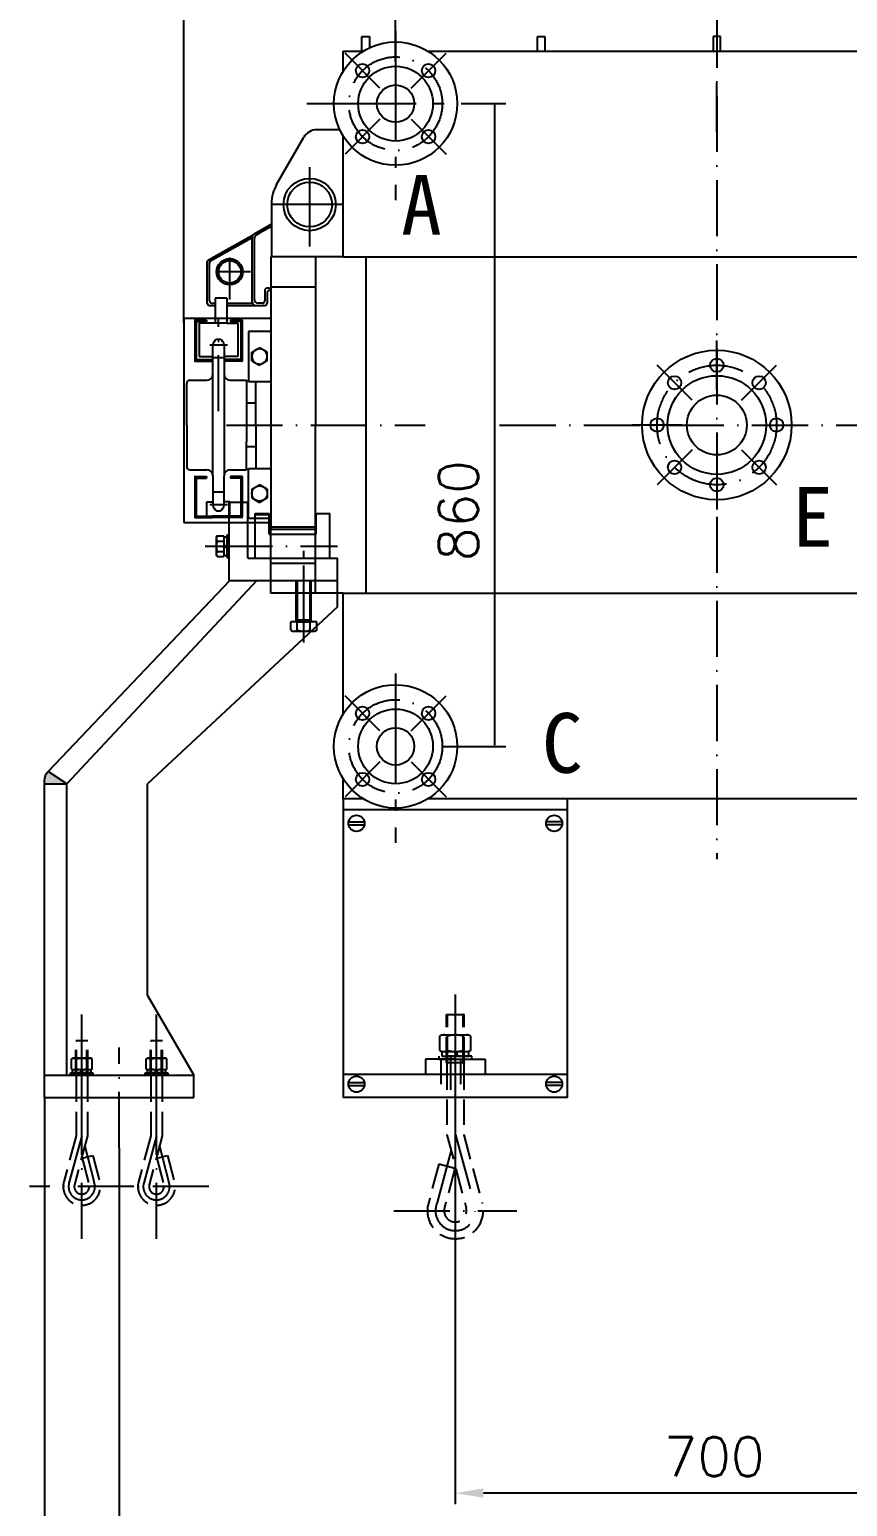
# Model space of a CAD drawing. Extents: x -2176 to 14083, y -1057 to 7853.
# Drawn here: x 7881 to 8976, y 4391 to 6367 of the extents above; entities that cross this region are included whole.
import ezdxf

# ---------------------------------------------------------------- set-up
doc = ezdxf.new("R2010")
doc.units = 0
doc.header["$LTSCALE"] = 15
for name, pattern in [('GEN3A', [3.125, 2.25, -0.875]), ('GEN7', [13.75, 9.75, -1.5, 1, -1.5]), ('GEN7A', [7.5, 5, -1.25, 0, -1.25])]:
    doc.linetypes.add(name, pattern=pattern)
doc.layers.get('0').update_dxf_attribs({"linetype": 'CONTINUOUS'})
doc.layers.get('DEFPOINTS').update_dxf_attribs({"linetype": 'CONTINUOUS'})
for name, color, linetype in [('0N', 7, 'CONTINUOUS'), ('3A', 6, 'GEN3A'), ('3AN', 6, 'GEN3A'), ('4N', 3, 'CONTINUOUS'), ('5', 3, 'CONTINUOUS'), ('7', 4, 'GEN7'), ('7A', 4, 'GEN7A'), ('7AN', 4, 'GEN7A')]:
    doc.layers.add(name, color=color, linetype=linetype)
doc.styles.add('ATTR', font='romans.shx', dxfattribs={"width": 0.8, "height": 0.07})
doc.styles.get("Standard").update_dxf_attribs({"font": 'txt.shx', "bigfont": 'hztxt.shx'})
doc.dimstyles.new('GEN-ISO', dxfattribs={"dimscale": 15, "dimtxt": 3.5, "dimasz": 2.5, "dimexe": 1, "dimexo": 0, "dimgap": 1.5, "dimtad": 1, "dimzin": 9, "dimdsep": 46, "dimtxsty": 'Standard', "dimcen": 0, "dimclrd": 256, "dimclre": 256, "dimclrt": 2, "dimaunit": 1, "dimadec": 0, "dimazin": 0, "dimtp": 0.1, "dimtm": 0.1, "dimtfac": 0.71, "dimtdec": 3, "dimtmove": 0, "dimatfit": 3, "dimfxl": 0, "dimtzin": 0, "dimarcsym": 0})
doc.dimstyles.new('GEN-ISO$4', dxfattribs={"dimscale": 15, "dimtxt": 3.5, "dimasz": 0.1, "dimexe": 1, "dimexo": 0, "dimgap": 1.5, "dimtad": 1, "dimdsep": 46, "dimtxsty": 'Standard', "dimcen": 0, "dimclrd": 256, "dimclre": 256, "dimclrt": 2, "dimaunit": 1, "dimadec": 0, "dimazin": 0, "dimtp": 0.1, "dimtm": 0.1, "dimtfac": 0.71, "dimtdec": 3, "dimtmove": 0, "dimatfit": 0, "dimfxl": 0, "dimtzin": 0, "dimarcsym": 0})

# ---------------------------------------------------------------- blocks, each defined once
blk = doc.blocks.new('*D5')
at = {"linetype": 'ByBlock'}
for p, q in [((8087.9, 5973.8), (8087.9, 6705.6)), ((9514.7, 5979.9), (9514.7, 6705.6)), ((8125.4, 6690.6), (9477.2, 6690.6))]:
    blk.add_line(p, q, dxfattribs=at)
for points in [[(8125.4, 6696.8), (8125.4, 6684.3), (8087.9, 6690.6)], [(9477.2, 6696.8), (9477.2, 6684.3), (9514.7, 6690.6)]]:
    blk.add_solid(points, dxfattribs=at)
at = {"layer": 'DEFPOINTS', "color": 0, "linetype": 'ByBlock'}
for p in [(9514.7, 6690.6), (8087.9, 5973.8), (9514.7, 5979.9)]:
    blk.add_point(p, dxfattribs=at)
at = {"color": 2, "linetype": 'ByBlock', "insert": (8801.3, 6739.3), "char_height": 52.5, "attachment_point": 5}
blk.add_mtext('1430', dxfattribs=at)
blk = doc.blocks.new('*D6')
at = {"linetype": 'ByBlock'}
for p, q in [((8473.1, 6267.6), (8519.1, 6267.6)), ((8504.1, 5409.1), (8504.1, 6266.1)), ((8434.1, 5407.6), (8519.1, 5407.6))]:
    blk.add_line(p, q, dxfattribs=at)
for points in [[(8503.9, 6266.1), (8504.4, 6266.1), (8504.1, 6267.6)], [(8503.9, 5409.1), (8504.4, 5409.1), (8504.1, 5407.6)]]:
    blk.add_solid(points, dxfattribs=at)
at = {"layer": 'DEFPOINTS', "color": 0, "linetype": 'ByBlock'}
for p in [(8473.1, 6267.6), (8504.1, 6267.6), (8434.1, 5407.6)]:
    blk.add_point(p, dxfattribs=at)
at = {"color": 2, "linetype": 'ByBlock', "insert": (8455.4, 5723.1), "char_height": 52.5, "attachment_point": 5, "rotation": 90}
blk.add_mtext('860', dxfattribs=at)
blk = doc.blocks.new('*D7')
at = {"linetype": 'ByBlock'}
for p, q in [((8451.3, 4937.6), (8451.3, 4393.5)), ((9151.3, 4937.6), (9151.3, 4393.5)), ((9113.8, 4408.5), (8488.8, 4408.5))]:
    blk.add_line(p, q, dxfattribs=at)
for points in [[(8488.8, 4414.7), (8488.8, 4402.2), (8451.3, 4408.5)], [(9113.8, 4414.7), (9113.8, 4402.2), (9151.3, 4408.5)]]:
    blk.add_solid(points, dxfattribs=at)
at = {"layer": 'DEFPOINTS', "color": 0, "linetype": 'ByBlock'}
for p in [(8451.3, 4937.6), (9151.3, 4937.6), (8451.3, 4408.5)]:
    blk.add_point(p, dxfattribs=at)
at = {"color": 2, "linetype": 'ByBlock', "insert": (8797.7, 4457.2), "char_height": 52.5, "attachment_point": 5}
blk.add_mtext('700', dxfattribs=at)
blk = doc.blocks.new('*D8')
at = {"linetype": 'ByBlock'}
for p, q in [((8371.3, 6324), (8371.3, 6561.8)), ((9231.3, 6324), (9231.3, 6561.8)), ((8408.8, 6546.8), (9193.8, 6546.8))]:
    blk.add_line(p, q, dxfattribs=at)
for points in [[(8408.8, 6553.1), (8408.8, 6540.6), (8371.3, 6546.8)], [(9193.8, 6553.1), (9193.8, 6540.6), (9231.3, 6546.8)]]:
    blk.add_solid(points, dxfattribs=at)
at = {"layer": 'DEFPOINTS', "color": 0, "linetype": 'ByBlock'}
for p in [(9231.3, 6546.8), (8371.3, 6324), (9231.3, 6324)]:
    blk.add_point(p, dxfattribs=at)
at = {"color": 2, "linetype": 'ByBlock', "insert": (8801.3, 6595.6), "char_height": 52.5, "attachment_point": 5}
blk.add_mtext('860', dxfattribs=at)
blk = doc.blocks.new('HH30T')
at = {"color": 0, "linetype": 'Continuous'}
for p, q in [((-0.91, 0.52), (0, 1.05)), ((-0.91, -0.52), (-0.91, 0.52)), ((0.91, 0.52), (0, 1.05)), ((0.91, -0.52), (0.91, 0.52)), ((-0.91, -0.52), (0, -1.05)), ((0.91, -0.52), (0, -1.05))]:
    blk.add_line(p, q, dxfattribs=at)
blk.add_circle((0, 0), 0.906, dxfattribs=at)
at = {"style": 'ATTR', "width": 0.8, "flags": 9}
blk.add_attdef('ESTCODE', (0, 0), '', height=0.07, dxfattribs=at)
blk = doc.blocks.new('*U50')
at = {"layer": '0N'}
for p, q in [((-8.9, 13.9), (-10, 12)), ((-10, 12), (-10, -12)), ((-8.9, 13.9), (0, 13.9)), ((-8.9, 6.9), (0, 6.9)), ((0, 12.2), (0, 13.9)), ((2, -1.5), (2, 0.1)), ((-8.9, -13.9), (-10, -12)), ((-8.9, -6.9), (0, -6.9)), ((-8.9, -13.9), (0, -13.9)), ((0, -2.2), (0, -0.5)), ((0, -0.5), (0, -2.2)), ((0, -13.9), (0, -12.2))]:
    blk.add_line(p, q, dxfattribs=at)
for centre, radius, start, end in [((-3.9, 10.4), 6.12, 154.4469, 214.4469), ((12.9, 0), 22.9, 162.3875, 197.6125), ((-3.9, -10.4), 6.12, 145.5531, 205.5531)]:
    blk.add_arc(centre, radius, start, end, dxfattribs=at)
blk = doc.blocks.new('*U47')
at = {"layer": '0N'}
for p, q in [((0, 12.2), (0, -0.5)), ((4.1, 12.2), (0, 12.2)), ((4.1, 0.8), (0, -0.5)), ((4.1, -0.8), (0, -2.2)), ((0, -2.2), (0, -12.2)), ((0, -12.2), (4.1, -12.2))]:
    blk.add_line(p, q, dxfattribs=at)
blk = doc.blocks.new('*U45')
at = {"layer": '0N'}
for p, q in [((0, 15), (0, -15)), ((3, 15), (0, 15)), ((3, -15), (3, 15)), ((0, -15), (3, -15))]:
    blk.add_line(p, q, dxfattribs=at)
blk = doc.blocks.new('*U53')
at = {"layer": '0N'}
for p, q in [((-11.2, 17.3), (-12.5, 15)), ((-12.5, 15), (-12.5, -15)), ((-11.2, 17.3), (0, 17.3)), ((-11.2, 8.7), (0, 8.7)), ((0, 10), (0, 17.3)), ((0, 10), (0, 10)), ((0, 10), (0, 10)), ((0, -10), (0, 10)), ((0, 10), (0, -10)), ((0, 10), (0, 10)), ((2.5, 10), (0, 10)), ((2.5, 10), (55.2, 10)), ((2.5, -10), (2.5, 10)), ((-11.2, -17.3), (-12.5, -15)), ((-11.2, -8.7), (0, -8.7)), ((-11.2, -17.3), (0, -17.3)), ((0, -17.3), (0, -10)), ((0, -10), (0, -10)), ((0, -10), (0, -10)), ((0, -10), (0, -10)), ((2.5, -10), (0, -10)), ((2.5, -10), (55.2, -10))]:
    blk.add_line(p, q, dxfattribs=at)
for centre, radius, start, end in [((-4.8, 13), 7.66, 154.4469, 214.4469), ((16.1, 0), 28.6, 162.3875, 197.6125), ((-4.8, -13), 7.66, 145.5531, 205.5531)]:
    blk.add_arc(centre, radius, start, end, dxfattribs=at)
at = {"layer": '4N'}
for p, q in [((2.5, 8.6), (0, 10)), ((2.5, 8.6), (55.2, 8.6)), ((2.5, -8.6), (0, -10)), ((2.5, -8.6), (55.2, -8.6))]:
    blk.add_line(p, q, dxfattribs=at)
at = {"layer": '7AN'}
blk.add_line((-27.5, 0), (95, 0), dxfattribs=at)
blk = doc.blocks.new('*D54')
at = {"linetype": 'ByBlock'}
for p, q in [((8001.3, 4870.3), (8001.3, 4215.3)), ((9601.3, 4870.3), (9601.3, 4215.3)), ((9563.8, 4230.3), (8038.8, 4230.3))]:
    blk.add_line(p, q, dxfattribs=at)
for points in [[(8038.8, 4236.5), (8038.8, 4224), (8001.3, 4230.3)], [(9563.8, 4236.5), (9563.8, 4224), (9601.3, 4230.3)]]:
    blk.add_solid(points, dxfattribs=at)
at = {"layer": 'DEFPOINTS', "color": 0, "linetype": 'ByBlock'}
for p in [(8001.3, 4870.3), (9601.3, 4870.3), (8001.3, 4230.3)]:
    blk.add_point(p, dxfattribs=at)
at = {"color": 2, "linetype": 'ByBlock', "insert": (8801.3, 4279), "char_height": 52.5, "attachment_point": 5}
blk.add_mtext('1600', dxfattribs=at)
blk = doc.blocks.new('*D55')
at = {"linetype": 'ByBlock'}
for p, q in [((7901.3, 4937.6), (7901.3, 4047)), ((9701.3, 4937.6), (9701.3, 4047)), ((7938.8, 4062), (9663.8, 4062))]:
    blk.add_line(p, q, dxfattribs=at)
for points in [[(7938.8, 4068.3), (7938.8, 4055.8), (7901.3, 4062)], [(9663.8, 4068.3), (9663.8, 4055.8), (9701.3, 4062)]]:
    blk.add_solid(points, dxfattribs=at)
at = {"layer": 'DEFPOINTS', "color": 0, "linetype": 'ByBlock'}
for p in [(7901.3, 4937.6), (9701.3, 4937.6), (9701.3, 4062)]:
    blk.add_point(p, dxfattribs=at)
at = {"color": 2, "linetype": 'ByBlock', "insert": (8801.3, 4110.8), "char_height": 52.5, "attachment_point": 5}
blk.add_mtext('1800', dxfattribs=at)
blk = doc.blocks.new('*U93')
at = {"layer": '3AN'}
for p, q in [((1.1, 13.9), (0, 12)), ((0, 12), (0, -12)), ((1.1, 13.9), (14.8, 13.9)), ((1.1, 6.9), (14.8, 6.9)), ((14.8, 13.9), (15.9, 12)), ((15.9, 12), (15.9, -12)), ((1.1, -13.9), (0, -12)), ((1.1, -6.9), (14.8, -6.9)), ((1.1, -13.9), (14.8, -13.9)), ((14.8, -13.9), (15.9, -12))]:
    blk.add_line(p, q, dxfattribs=at)
for centre, radius, start, end in [((6.1, 10.4), 6.13, 154.4385, 214.4385), ((22.9, 0), 22.9, 162.383, 197.617), ((9.8, 10.4), 6.13, 325.5615, 25.5615), ((-7, 0), 22.9, 342.383, 17.617), ((6.1, -10.4), 6.13, 145.5615, 205.5615), ((9.8, -10.4), 6.13, 334.4385, 34.4385)]:
    blk.add_arc(centre, radius, start, end, dxfattribs=at)
at = {"layer": '7AN'}
blk.add_line((-45, 0), (60.9, 0), dxfattribs=at)
blk = doc.blocks.new('*U91')
at = {"layer": '3AN'}
for p, q in [((0, 12.2), (0, -0.5)), ((4.1, 12.2), (0, 12.2)), ((4.1, 0.8), (0, -0.5)), ((4.1, 12.2), (4.1, 0.8)), ((4.1, -0.8), (0, -2.2)), ((0, -2.2), (0, -12.2)), ((0, -12.2), (4.1, -12.2)), ((4.1, -0.8), (4.1, -12.2))]:
    blk.add_line(p, q, dxfattribs=at)
at = {"layer": '7AN'}
blk.add_line((-45, 0), (49.1, 0), dxfattribs=at)
blk = doc.blocks.new('*U89')
at = {"layer": '3AN'}
for p, q in [((0, 15), (0, -15)), ((3, 15), (0, 15)), ((3, -15), (3, 15)), ((0, -15), (3, -15))]:
    blk.add_line(p, q, dxfattribs=at)
at = {"layer": '7AN'}
blk.add_line((-45, 0), (48, 0), dxfattribs=at)
blk = doc.blocks.new('*U95')
at = {"layer": '3AN'}
for p, q in [((-81, 7.5), (-142.6, 24.1)), ((-81, -7.5), (-146.6, 9.7)), ((-2, 7.5), (-81, 7.5)), ((0, 8), (-2, 7.5)), ((0, 6.9), (-2, 7.5)), ((0, -8), (0, 8)), ((0, 8), (46, 8)), ((0, 6.9), (46, 6.9)), ((46, -8), (46, 8)), ((46, 8), (46, 6.9)), ((46, -6.9), (46, 6.9)), ((-111.1, -0.4), (-146.6, -9.7)), ((-107.3, -14.8), (-142.8, -24.1)), ((-111.1, -0.4), (-107.3, -14.8)), ((-2, -7.5), (-81, -7.5)), ((0, -6.9), (-2, -7.5)), ((0, -8), (-2, -7.5)), ((0, -6.9), (46, -6.9)), ((0, -8), (46, -8)), ((46, -8), (46, -6.9))]:
    blk.add_line(p, q, dxfattribs=at)
for radius, start in [(24.9, 74.9179), (10, 75.3526)]:
    blk.add_arc((-149.1, 0), radius, start, 284.6474, dxfattribs=at)
at = {"layer": '7AN'}
for p, q in [((-149.1, -69.9), (-149.1, 69.9)), ((-81, 0), (-144.5, 17.1)), ((-94.8, -3.9), (-141.8, -16.1))]:
    blk.add_line(p, q, dxfattribs=at)
blk.add_arc((-149.1, 0), 17.7, 74.9179, 294.4171, dxfattribs=at)
blk = doc.blocks.new('*U101')
at = {"layer": '3AN'}
for p, q in [((1.1, 13.9), (0, 12)), ((0, 12), (0, -12)), ((1.1, 13.9), (14.8, 13.9)), ((1.1, 6.9), (14.8, 6.9)), ((14.8, 13.9), (15.9, 12)), ((15.9, 12), (15.9, -12)), ((1.1, -13.9), (0, -12)), ((1.1, -6.9), (14.8, -6.9)), ((1.1, -13.9), (14.8, -13.9)), ((14.8, -13.9), (15.9, -12))]:
    blk.add_line(p, q, dxfattribs=at)
for centre, radius, start, end in [((6.1, 10.4), 6.13, 154.4385, 214.4385), ((22.9, 0), 22.9, 162.383, 197.617), ((9.8, 10.4), 6.13, 325.5615, 25.5615), ((-7, 0), 22.9, 342.383, 17.617), ((6.1, -10.4), 6.13, 145.5615, 205.5615), ((9.8, -10.4), 6.13, 334.4385, 34.4385)]:
    blk.add_arc(centre, radius, start, end, dxfattribs=at)
at = {"layer": '7AN'}
blk.add_line((-45, 0), (60.9, 0), dxfattribs=at)
blk = doc.blocks.new('*U99')
at = {"layer": '3AN'}
for p, q in [((0, 12.2), (0, -0.5)), ((4.1, 12.2), (0, 12.2)), ((4.1, 0.8), (0, -0.5)), ((4.1, 12.2), (4.1, 0.8)), ((4.1, -0.8), (0, -2.2)), ((0, -2.2), (0, -12.2)), ((0, -12.2), (4.1, -12.2)), ((4.1, -0.8), (4.1, -12.2))]:
    blk.add_line(p, q, dxfattribs=at)
at = {"layer": '7AN'}
blk.add_line((-45, 0), (49.1, 0), dxfattribs=at)
blk = doc.blocks.new('*U97')
at = {"layer": '3AN'}
for p, q in [((0, 15), (0, -15)), ((3, 15), (0, 15)), ((3, -15), (3, 15)), ((0, -15), (3, -15))]:
    blk.add_line(p, q, dxfattribs=at)
at = {"layer": '7AN'}
blk.add_line((-45, 0), (48, 0), dxfattribs=at)
blk = doc.blocks.new('*U103')
at = {"layer": '3AN'}
for p, q in [((-81, 7.5), (-142.6, 24.1)), ((-81, -7.5), (-146.6, 9.7)), ((-2, 7.5), (-81, 7.5)), ((0, 8), (-2, 7.5)), ((0, 6.9), (-2, 7.5)), ((0, -8), (0, 8)), ((0, 8), (46, 8)), ((0, 6.9), (46, 6.9)), ((46, -8), (46, 8)), ((46, 8), (46, 6.9)), ((46, -6.9), (46, 6.9)), ((-111.1, -0.4), (-146.6, -9.7)), ((-107.3, -14.8), (-142.8, -24.1)), ((-111.1, -0.4), (-107.3, -14.8)), ((-2, -7.5), (-81, -7.5)), ((0, -6.9), (-2, -7.5)), ((0, -8), (-2, -7.5)), ((0, -6.9), (46, -6.9)), ((0, -8), (46, -8)), ((46, -8), (46, -6.9))]:
    blk.add_line(p, q, dxfattribs=at)
for radius, start in [(24.9, 74.9179), (10, 75.3526)]:
    blk.add_arc((-149.1, 0), radius, start, 284.6474, dxfattribs=at)
at = {"layer": '7AN'}
for p, q in [((-149.1, -69.9), (-149.1, 69.9)), ((-81, 0), (-144.5, 17.1)), ((-94.8, -3.9), (-141.8, -16.1))]:
    blk.add_line(p, q, dxfattribs=at)
blk.add_arc((-149.1, 0), 17.7, 74.9179, 294.4171, dxfattribs=at)
blk = doc.blocks.new('*U105')
at = {"layer": '3A'}
for p, q in [((0, 13), (38, 13)), ((0, -13), (38, -13))]:
    blk.add_line(p, q, dxfattribs=at)
at = {"layer": '7A'}
blk.add_line((-3, 0), (41, 0), dxfattribs=at)
blk = doc.blocks.new('*U107')
at = {"layer": '3AN'}
for p, q in [((0, 22), (0, -22)), ((4, 22), (0, 22)), ((4, -22), (4, 22)), ((0, -22), (4, -22))]:
    blk.add_line(p, q, dxfattribs=at)
at = {"layer": '7AN'}
blk.add_line((-45, 0), (49, 0), dxfattribs=at)
blk = doc.blocks.new('*U109')
at = {"layer": '3AN'}
for p, q in [((0, 18.2), (0, -0.7)), ((6, 18.2), (0, 18.2)), ((6, 1.2), (0, -0.7)), ((6, 18.2), (6, 1.2)), ((6, -1.2), (0, -3.1)), ((0, -3.1), (0, -18.2)), ((0, -18.2), (6, -18.2)), ((6, -1.2), (6, -18.2))]:
    blk.add_line(p, q, dxfattribs=at)
at = {"layer": '7AN'}
blk.add_line((-45, 0), (51, 0), dxfattribs=at)
blk = doc.blocks.new('*U111')
at = {"layer": '3AN'}
for p, q in [((1.6, 20.8), (0, 18)), ((1.6, 20.8), (20.7, 20.8)), ((20.7, 20.8), (22.3, 18)), ((0, 18), (0, -18)), ((1.6, 10.4), (20.7, 10.4)), ((22.3, 18), (22.3, -18)), ((1.6, -20.8), (0, -18)), ((1.6, -10.4), (20.7, -10.4)), ((20.7, -20.8), (22.3, -18)), ((1.6, -20.8), (20.7, -20.8))]:
    blk.add_line(p, q, dxfattribs=at)
for centre, radius, start, end in [((9.2, 15.6), 9.19, 154.4385, 214.4385), ((34.3, 0), 34.3, 162.383, 197.617), ((13.1, 15.6), 9.19, 325.5615, 25.5615), ((-12, 0), 34.3, 342.383, 17.617), ((9.2, -15.6), 9.19, 145.5615, 205.5615), ((13.1, -15.6), 9.19, 334.4385, 34.4385)]:
    blk.add_arc(centre, radius, start, end, dxfattribs=at)
at = {"layer": '7AN'}
blk.add_line((-45, 0), (67.3, 0), dxfattribs=at)
blk = doc.blocks.new('*U113')
at = {"layer": '3AN'}
for p, q in [((-136.2, 22.3), (-189.1, 36.1)), ((-141.9, 0.6), (-136.2, 22.3)), ((-141.9, 0.6), (-194.8, 14.5)), ((-97, 11.2), (-194.8, -14.5)), ((-3, 11.2), (-97, 11.2)), ((0, 12), (-3, 11.2)), ((0, 10.4), (-3, 11.2)), ((0, 12), (0, -12)), ((0, 12), (64, 12)), ((0, 10.4), (64, 10.4)), ((64, 12), (64, 10.4)), ((64, 12), (64, -12)), ((64, 10.4), (64, -10.4)), ((-97, -11.2), (-188.8, -36.1)), ((-3, -11.2), (-97, -11.2)), ((0, -10.4), (-3, -11.2)), ((0, -12), (-3, -11.2)), ((0, -10.4), (64, -10.4)), ((0, -12), (64, -12)), ((64, -12), (64, -10.4))]:
    blk.add_line(p, q, dxfattribs=at)
for radius, end in [(37.4, 285.1607), (15, 284.7192)]:
    blk.add_arc((-198.6, 0), radius, 75.2808, end, dxfattribs=at)
at = {"layer": '7AN'}
for p, q in [((-198.6, 82.4), (-198.6, -82.4)), ((-117.6, 5.8), (-187.6, 24.2)), ((-281, 0), (-116.2, 0)), ((-97, 0), (-191.7, -25.7)), ((-97, 0), (109, 0))]:
    blk.add_line(p, q, dxfattribs=at)
blk.add_arc((-198.6, 0), 26.6, 65.461, 285.1607, dxfattribs=at)

msp = doc.modelspace()

# ---------------------------------------------------------------- hatches: boundary and pattern name
msp.add_hatch(color=256).paths.add_polyline_path([(7931.307, 5357.621), (7906.236, 5374.097, 0.242451), (7901.307, 5357.621)])

# ---------------------------------------------------------------- linework, layer by layer
for p, q in [((8326.307, 6337.621), (8326.307, 6357.621)), ((8326.307, 6357.621), (8336.307, 6357.621)), ((8336.307, 6357.621), (8336.307, 6342.329)), ((8561.307, 6357.621), (8571.307, 6357.621)), ((8561.307, 6337.621), (8561.307, 6357.621)), ((8571.307, 6357.621), (8571.307, 6337.621)), ((8806.307, 6357.621), (8796.307, 6357.621)), ((8796.307, 6357.621), (8796.307, 6337.621)), ((8806.307, 6337.621), (8806.307, 6357.621)), ((8301.307, 6337.621), (8327.647, 6337.621)), ((8301.307, 6311.282), (8301.307, 6337.621)), ((8414.968, 6337.621), (9187.647, 6337.621)), ((8296.6, 6232.621), (8265.929, 6232.621)), ((8212.006, 6159.224), (8248.609, 6222.621)), ((8301.307, 6062.621), (8301.307, 6223.961)), ((8205.307, 6134.224), (8205.307, 6062.621)), ((8204.307, 6062.621), (8204.307, 5697.621)), ((8204.307, 6062.621), (8204.307, 5697.621)), ((8301.307, 6062.621), (8204.307, 6062.621)), ((8301.307, 6062.621), (8204.307, 6062.621)), ((8264.307, 6062.621), (8264.307, 5837.621)), ((8301.307, 6062.621), (9301.307, 6062.621)), ((8301.307, 6062.621), (9301.307, 6062.621)), ((8331.307, 6062.621), (8331.307, 5612.621)), ((8204.307, 6022.621), (8264.307, 6022.621)), ((8145.588, 6007.137), (8129.782, 6007.137)), ((8129.782, 6007.137), (8129.782, 5973.836)), ((8145.588, 6007.137), (8145.588, 5973.836)), ((8204.307, 5979.93), (8087.882, 5979.93)), ((8087.882, 5979.93), (8087.882, 5706.972)), ((8102.451, 5977.616), (8102.451, 5923.616)), ((8102.951, 5978.116), (8118.379, 5978.116)), ((8104.451, 5975.616), (8104.451, 5925.616)), ((8104.951, 5976.116), (8118.379, 5976.116)), ((8108.264, 5973.836), (8108.264, 5929.498)), ((8145.588, 5973.836), (8108.264, 5973.836)), ((8118.379, 5978.116), (8118.379, 5976.116)), ((8145.588, 5973.836), (8160.061, 5973.836)), ((8165.664, 5978.116), (8150.236, 5978.116)), ((8150.236, 5978.116), (8150.236, 5976.116)), ((8163.664, 5976.116), (8150.236, 5976.116)), ((8160.061, 5973.836), (8160.061, 5929.307)), ((8164.164, 5975.616), (8164.164, 5925.616)), ((8166.164, 5977.616), (8166.164, 5923.616)), ((8131.432, 5952.621), (8137.182, 5952.621)), ((8204.307, 5962.895), (8174.307, 5962.895)), ((8174.307, 5962.895), (8174.307, 5895.687)), ((8108.264, 5929.498), (8126.807, 5929.498)), ((8126.807, 5769.621), (8126.807, 5944.621)), ((8141.807, 5944.621), (8141.807, 5769.621)), ((8160.061, 5929.307), (8141.807, 5929.307)), ((8102.951, 5923.116), (8126.378, 5923.116)), ((8104.951, 5925.116), (8126.378, 5925.116)), ((8141.807, 5927.621), (8126.807, 5927.621)), ((8163.664, 5925.116), (8142.237, 5925.116)), ((8165.664, 5923.116), (8142.237, 5923.116)), ((8091.807, 5837.621), (8091.807, 5893.621)), ((8095.807, 5897.621), (8118.807, 5897.621)), ((8149.807, 5897.621), (8171.807, 5897.621)), ((8171.807, 5897.621), (8171.807, 5815.121)), ((8174.307, 5895.687), (8204.307, 5895.687)), ((8184.307, 5837.621), (8184.307, 5895.687)), ((8184.307, 5866.654), (8171.807, 5866.654)), ((8091.807, 5837.621), (8091.807, 5781.621)), ((8184.307, 5837.621), (8184.307, 5779.556)), ((8264.307, 5612.621), (8264.307, 5837.621)), ((8171.807, 5777.621), (8171.807, 5815.121)), ((8184.307, 5808.589), (8171.807, 5808.589)), ((8095.807, 5777.621), (8118.807, 5777.621)), ((8149.807, 5777.621), (8171.807, 5777.621)), ((8174.307, 5712.348), (8174.307, 5779.556)), ((8174.307, 5779.556), (8204.307, 5779.556)), ((8102.451, 5768.215), (8102.451, 5714.215)), ((8102.951, 5768.715), (8118.379, 5768.715)), ((8104.451, 5766.215), (8104.451, 5716.215)), ((8104.951, 5766.715), (8118.379, 5766.715)), ((8118.379, 5768.715), (8118.379, 5766.715)), ((8126.807, 5769.621), (8126.807, 5730.621)), ((8141.807, 5730.621), (8141.807, 5769.621)), ((8150.236, 5768.715), (8150.236, 5766.715)), ((8165.664, 5768.715), (8150.236, 5768.715)), ((8163.664, 5766.715), (8150.236, 5766.715)), ((8164.164, 5766.215), (8164.164, 5716.215)), ((8166.164, 5768.215), (8166.164, 5714.215)), ((8118.924, 5735.039), (8126.807, 5735.039)), ((8118.924, 5715.715), (8118.924, 5735.039)), ((8141.807, 5747.621), (8126.807, 5747.621)), ((8149.691, 5735.039), (8141.807, 5735.039)), ((8148.481, 5629.423), (8148.481, 5734.423)), ((8148.481, 5734.423), (8173.481, 5734.423)), ((8149.691, 5715.715), (8149.691, 5735.039)), ((8173.481, 5659.423), (8173.481, 5734.423)), ((8102.951, 5713.715), (8126.378, 5713.715)), ((8104.951, 5715.715), (8126.378, 5715.715)), ((8146.191, 5730.621), (8122.516, 5730.621)), ((8163.664, 5715.715), (8126.378, 5715.715)), ((8165.664, 5713.715), (8126.378, 5713.715)), ((8131.432, 5722.621), (8137.182, 5722.621)), ((8204.307, 5712.348), (8174.307, 5712.348)), ((8183.481, 5659.423), (8183.481, 5719.423)), ((8183.481, 5719.423), (8201.981, 5719.423)), ((8204.307, 5717.621), (8184.307, 5717.621)), ((8201.981, 5691.423), (8201.981, 5719.423)), ((8204.307, 5697.621), (8204.307, 5717.621)), ((8264.981, 5691.423), (8264.981, 5719.423)), ((8264.981, 5719.423), (8283.481, 5719.423)), ((8283.481, 5659.423), (8283.481, 5719.423)), ((8087.882, 5706.972), (8204.307, 5706.972)), ((8201.981, 5701.423), (8264.981, 5701.423)), ((8201.981, 5698.423), (8264.981, 5698.423)), ((8201.981, 5691.423), (8264.981, 5691.423)), ((8204.307, 5612.621), (8204.307, 5697.621)), ((8173.481, 5659.423), (8293.481, 5659.423)), ((8204.307, 5652.621), (8264.307, 5652.621)), ((8293.481, 5594.423), (8293.481, 5659.423)), ((8149.583, 5629.423), (7906.236, 5374.097)), ((8185.481, 5629.423), (7931.307, 5357.621)), ((8148.481, 5629.423), (8238.481, 5629.423)), ((8301.307, 5612.621), (8204.307, 5612.621)), ((8238.481, 5629.423), (8293.481, 5629.423)), ((8301.307, 5451.282), (8301.307, 5612.621)), ((8301.307, 5612.621), (9301.307, 5612.621)), ((8293.481, 5594.423), (8039.307, 5357.621)), ((7901.307, 4937.621), (7901.307, 5357.621)), ((7901.307, 5357.621), (7931.307, 5357.621)), ((7931.307, 5357.621), (7906.236, 5374.097)), ((7931.307, 4967.621), (7931.307, 5357.621)), ((8039.307, 5074.423), (8039.307, 5357.621)), ((8301.307, 5337.621), (8301.307, 5363.961)), ((8301.307, 5337.621), (8301.307, 4937.621)), ((8327.647, 5337.621), (8301.307, 5337.621)), ((9187.647, 5337.621), (8414.968, 5337.621)), ((8601.307, 4937.621), (8601.307, 5337.621)), ((8601.307, 4937.621), (8601.307, 5337.621)), ((8601.307, 5322.621), (8301.307, 5322.621)), ((8308.418, 5306.692), (8329.64, 5306.692)), ((8308.418, 5302.692), (8329.64, 5302.692)), ((8594.197, 5306.692), (8572.975, 5306.692)), ((8594.197, 5306.692), (8572.975, 5306.692)), ((8594.197, 5302.692), (8572.975, 5302.692)), ((8594.197, 5302.692), (8572.975, 5302.692)), ((8039.307, 5074.423), (8101.307, 4967.621)), ((8411.307, 4989.192), (8411.307, 4969.192)), ((8451.307, 4989.192), (8411.307, 4989.192)), ((8451.307, 4989.192), (8491.307, 4989.192)), ((8491.307, 4989.192), (8491.307, 4969.192)), ((7901.307, 4967.621), (8101.307, 4967.621)), ((8101.307, 4937.621), (8101.307, 4967.621)), ((8301.307, 4969.192), (8600.007, 4969.192)), ((8308.418, 4957.73), (8329.64, 4957.73)), ((8308.418, 4953.73), (8329.64, 4953.73)), ((8594.197, 4957.73), (8572.975, 4957.73)), ((8594.197, 4953.73), (8572.975, 4953.73)), ((7901.307, 4937.621), (8101.307, 4937.621)), ((8601.307, 4937.621), (8301.307, 4937.621))]:
    msp.add_line(p, q)
at = {"ltscale": 1.5}
for p, q in [((8205.307, 6106.355), (8181.842, 6093.058)), ((8205.307, 6106.355), (8181.842, 6093.058)), ((8120.828, 6058.483), (8181.842, 6093.058)), ((8123.828, 6057.183), (8179.307, 6088.621)), ((8179.307, 6002.621), (8179.307, 6088.708)), ((8182.307, 6005.621), (8182.307, 6087.408)), ((8189.307, 6094.288), (8184.842, 6091.758)), ((8189.307, 6094.288), (8184.842, 6091.758)), ((8205.307, 6103.355), (8189.307, 6094.288)), ((8205.307, 6103.355), (8189.307, 6094.288)), ((8119.307, 6000.621), (8119.307, 6055.873)), ((8122.307, 6003.621), (8122.307, 6054.573)), ((8196.307, 6017.621), (8196.307, 6003.621)), ((8204.307, 6020.621), (8199.307, 6020.621)), ((8199.307, 6014.621), (8199.307, 6000.621)), ((8204.307, 6017.621), (8202.307, 6017.621)), ((8122.307, 5997.621), (8129.782, 5997.621)), ((8125.307, 6000.621), (8129.782, 6000.621)), ((8145.588, 6000.621), (8179.307, 6000.621)), ((8145.588, 5997.621), (8196.307, 5997.621)), ((8193.307, 6000.621), (8187.307, 6000.621))]:
    msp.add_line(p, q, dxfattribs=at)
for centre, radius in [((8371.307, 6267.621), 82.5), ((8327.113, 6311.815), 9), ((8371.307, 6267.621), 50), ((8415.501, 6311.815), 9), ((8371.307, 6267.621), 25), ((8327.113, 6223.427), 9), ((8415.501, 6223.427), 9), ((8256.307, 6132.621), 35), ((8256.307, 6132.621), 30), ((8801.307, 5837.621), 100), ((8801.307, 5917.621), 9), ((8801.307, 5837.621), 66), ((8744.739, 5894.19), 9), ((8857.876, 5894.19), 9), ((8801.307, 5837.621), 40), ((8721.307, 5837.621), 9), ((8881.307, 5837.621), 9), ((8744.739, 5781.053), 9), ((8857.876, 5781.053), 9), ((8801.307, 5757.621), 9), ((8371.307, 5407.621), 82.5), ((8327.113, 5451.815), 9), ((8371.307, 5407.621), 50), ((8415.501, 5451.815), 9), ((8371.307, 5407.621), 25), ((8327.113, 5363.427), 9), ((8415.501, 5363.427), 9), ((8319.029, 5304.692), 10.798), ((8583.586, 5304.692), 10.798), ((8583.586, 5304.692), 10.798), ((8319.029, 4955.73), 10.798), ((8583.586, 4955.73), 10.798)]:
    msp.add_circle(centre, radius)
for radius in [17.5, 15]:
    msp.add_circle((8149.307, 6042.621), radius, dxfattribs=at)
for centre, radius, start, end in [((8265.929, 6212.621), 20, 90, 150), ((8255.307, 6134.224), 50, 150, 180), ((8102.951, 5977.616), 0.5, 90, 180), ((8104.951, 5975.616), 0.5, 90, 180), ((8163.664, 5975.616), 0.5, 0, 90), ((8165.664, 5977.616), 0.5, 0, 90), ((8139.151, 5942.822), 12.474, 128.226357, 171.707313), ((8129.464, 5942.822), 12.474, 8.292687, 51.773643), ((8102.951, 5923.616), 0.5, 180, 270), ((8104.951, 5925.616), 0.5, 180, 270), ((8163.664, 5925.616), 0.5, 270, 0), ((8165.664, 5923.616), 0.5, 270, 0), ((8095.807, 5893.621), 4, 90, 180), ((8118.807, 5905.621), 8, 270, 0), ((8149.807, 5905.621), 8, 180, 270), ((8095.807, 5781.621), 4, 180, 270), ((8118.807, 5769.621), 8, 0, 90), ((8149.807, 5769.621), 8, 90, 180), ((8102.951, 5768.215), 0.5, 90, 180), ((8104.951, 5766.215), 0.5, 90, 180), ((8163.664, 5766.215), 0.5, 0, 90), ((8165.664, 5768.215), 0.5, 0, 90), ((8102.951, 5714.215), 0.5, 180, 270), ((8104.951, 5716.215), 0.5, 180, 270), ((8139.151, 5732.42), 12.474, 188.292687, 231.773643), ((8129.464, 5732.42), 12.474, 308.226357, 351.707313), ((8163.664, 5716.215), 0.5, 270, 360), ((8165.664, 5714.215), 0.5, 270, 0), ((7919.761, 5361.075), 18.775, 136.087799, 190.601571)]:
    msp.add_arc(centre, radius, start, end)
for centre, radius, start, end in [((8184.307, 6088.708), 5, 119.538782, 180), ((8184.307, 6088.708), 5, 119.538782, 180), ((8187.307, 6087.408), 5, 119.538782, 180), ((8187.307, 6087.408), 5, 119.538782, 180), ((8122.307, 6055.873), 3, 119.538782, 180), ((8125.307, 6054.573), 3, 119.538782, 180), ((8199.307, 6017.621), 3, 90, 180), ((8202.307, 6014.621), 3, 90, 180), ((8122.307, 6000.621), 3, 180, 270), ((8125.307, 6003.621), 3, 180, 270), ((8184.307, 6002.621), 5, 180, 270), ((8187.307, 6005.621), 5, 180, 270), ((8193.307, 6003.621), 3, 270, 0), ((8196.307, 6000.621), 3, 270, 0)]:
    msp.add_arc(centre, radius, start, end, dxfattribs=at)
at = {"layer": '7'}
for p, q in [((8371.307, 6365.326), (8371.307, 6138.341)), ((8252.746, 6267.621), (8473.11, 6267.621)), ((8256.307, 6182.416), (8256.307, 6076.535)), ((8301.307, 6132.621), (8204.307, 6132.621)), ((8371.307, 5505.326), (8371.307, 5278.341))]:
    msp.add_line(p, q, dxfattribs=at)
at = {"layer": '7A'}
for p, q in [((8801.307, 6390.568), (8801.307, 5256.497)), ((8350.448, 6288.481), (8303.779, 6335.15)), ((8392.167, 6288.481), (8438.836, 6335.15)), ((8801.307, 6229.621), (8801.307, 6295.621)), ((8350.448, 6246.762), (8303.779, 6200.093)), ((8392.167, 6246.762), (8438.836, 6200.093)), ((8134.307, 5856.24), (8134.307, 5980.362)), ((8801.307, 5884.621), (8801.307, 5950.621)), ((8146.191, 5944.621), (8122.516, 5944.621)), ((8768.073, 5870.855), (8721.404, 5917.524)), ((8834.541, 5870.855), (8881.21, 5917.524)), ((8145.119, 5837.621), (8411.085, 5837.621)), ((8510.594, 5837.621), (9576.784, 5837.621)), ((8754.307, 5837.621), (8688.307, 5837.621)), ((8848.307, 5837.621), (8914.307, 5837.621)), ((8768.073, 5804.387), (8721.404, 5757.718)), ((8801.307, 5790.621), (8801.307, 5724.621)), ((8834.541, 5804.387), (8881.21, 5757.718)), ((8131.575, 5675.423), (8293.481, 5675.423)), ((8248.481, 5598.447), (8248.481, 5649.789)), ((8238.481, 5602.012), (8238.481, 5629.423)), ((8350.448, 5428.481), (8303.779, 5475.15)), ((8392.167, 5428.481), (8438.836, 5475.15)), ((8350.448, 5386.762), (8303.779, 5340.093)), ((8392.167, 5386.762), (8438.836, 5340.093)), ((7951.307, 4890.263), (7951.307, 5036.229)), ((7951.307, 4878.265), (7951.307, 5036.229)), ((7951.307, 4890.263), (7951.307, 5036.229)), ((7951.307, 4890.263), (7951.307, 5036.229)), ((8051.307, 4878.265), (8051.307, 5036.229)), ((8051.307, 4878.265), (8051.307, 5036.229)), ((8051.307, 4890.263), (8051.307, 5036.229)), ((8051.307, 4890.263), (8051.307, 5036.229)), ((8001.307, 4870.267), (8001.307, 5004.616))]:
    msp.add_line(p, q, dxfattribs=at)
at = {"layer": '7A', "ltscale": 1.5}
for p, q in [((8149.307, 6005.621), (8149.307, 6061.621)), ((8177.307, 6042.621), (8133.307, 6042.621))]:
    msp.add_line(p, q, dxfattribs=at)
at = {"layer": '7A'}
for centre, radius in [((8371.307, 6267.621), 62.5), ((8801.307, 5837.621), 80), ((8371.307, 5407.621), 62.5)]:
    msp.add_circle(centre, radius, dxfattribs=at)
at = {"layer": '7AN'}
for p, q in [((8116.381, 5675.423), (8216.381, 5675.423)), ((7951.307, 4748.621), (7951.307, 5058.621)), ((8051.307, 4748.621), (8051.307, 5058.621))]:
    msp.add_line(p, q, dxfattribs=at)

# ---------------------------------------------------------------- block references
at = {"extrusion": (0, 0, -1), "xscale": 11.25, "yscale": 11.25, "zscale": -11.25}
msp.add_blockref('HH30T', (-8189.307, 5929.291), dxfattribs=at)
at = {"xscale": 11.25, "yscale": 11.25, "zscale": 11.25, "rotation": 180}
msp.add_blockref('HH30T', (8189.307, 5745.952), dxfattribs=at)
for name, p in [('*U50', (8141.381, 5675.423)), ('*U47', (8141.381, 5675.423)), ('*U45', (8145.481, 5675.423))]:
    msp.add_blockref(name, p)
at = {"rotation": 89.99999999999999}
msp.add_blockref('*U53', (8248.481, 5574.202), dxfattribs=at)
at = {"xscale": -1, "rotation": 90}
msp.add_blockref('*U105', (8445.029, 4989.192), dxfattribs=at)
at = {"layer": '0N', "rotation": 89.99999999999999}
for name, p in [('*U113', (8451.307, 4984.835)), ('*U111', (8451.307, 4999.192)), ('*U109', (8451.307, 4993.192)), ('*U107', (8451.307, 4989.192)), ('*U103', (7951.307, 4967.621)), ('*U95', (8051.307, 4967.621))]:
    msp.add_blockref(name, p, dxfattribs=at)
at = {"layer": '0N', "xscale": -1, "rotation": 270}
for name, p in [('*U101', (7951.307, 4974.721)), ('*U99', (7951.307, 4970.621)), ('*U93', (8051.307, 4974.721)), ('*U91', (8051.307, 4970.621)), ('*U97', (7951.307, 4967.621)), ('*U89', (8051.307, 4967.621))]:
    msp.add_blockref(name, p, dxfattribs=at)

# ---------------------------------------------------------------- texts
at = {"char_height": 80, "width": 493.977, "attachment_point": 5}
for s, insert in [('\\f宋体|b0|i0|c134|p2;A', (8405.939, 6132.16)), ('\\f宋体|b0|i0|c134|p2;E', (8929.671, 5714.664)), ('\\f宋体|b0|i0|c134|p2;C', (8594.403, 5411.59))]:
    msp.add_mtext(s, dxfattribs=dict(at, insert=insert))

# ---------------------------------------------------------------- dimensions: what is measured, and where the dimension line sits
at = {"layer": '5'}
dim = msp.add_linear_dim(base=(9514.732, 6690.59), p1=(8087.882, 5973.836), p2=(9514.732, 5979.93), text='1430', dimstyle='GEN-ISO', dxfattribs=at)
dim.commit()
dim.dimension.update_dxf_attribs({"geometry": '*D5', "text_midpoint": (8801.307, 6739.34)})
for base, p1, p2, picture, middle in [((9231.307, 6546.8), (8371.307, 6323.953), (9231.307, 6323.953), '*D8', (8801.307, 6595.55)), ((9701.307, 4062.008), (7901.307, 4937.621), (9701.307, 4937.621), '*D55', (8801.307, 4110.758)), ((8001.307, 4230.299), (9601.307, 4870.267), (8001.307, 4870.267), '*D54', (8801.307, 4279.049))]:
    dim = msp.add_linear_dim(base=base, p1=p1, p2=p2, dimstyle='GEN-ISO', dxfattribs=at)
    dim.commit()
    dim.dimension.update_dxf_attribs({"geometry": picture, "text_midpoint": middle})
dim = msp.add_linear_dim(base=(8504.11, 6267.621), p1=(8434.11, 5407.621), p2=(8473.11, 6267.621), angle=90, dimstyle='GEN-ISO$4', override={"dimzin": 9}, dxfattribs=at)
dim.commit()
dim.dimension.update_dxf_attribs({"geometry": '*D6', "text_midpoint": (8504.11, 5723.103), "dimtype": 160})
dim = msp.add_linear_dim(base=(8451.307, 4408.489), p1=(9151.307, 4937.621), p2=(8451.307, 4937.621), dimstyle='GEN-ISO', dxfattribs=at)
dim.commit()
dim.dimension.update_dxf_attribs({"geometry": '*D7', "text_midpoint": (8797.664, 4408.489), "dimtype": 160})

doc.saveas('drawing.dxf')
